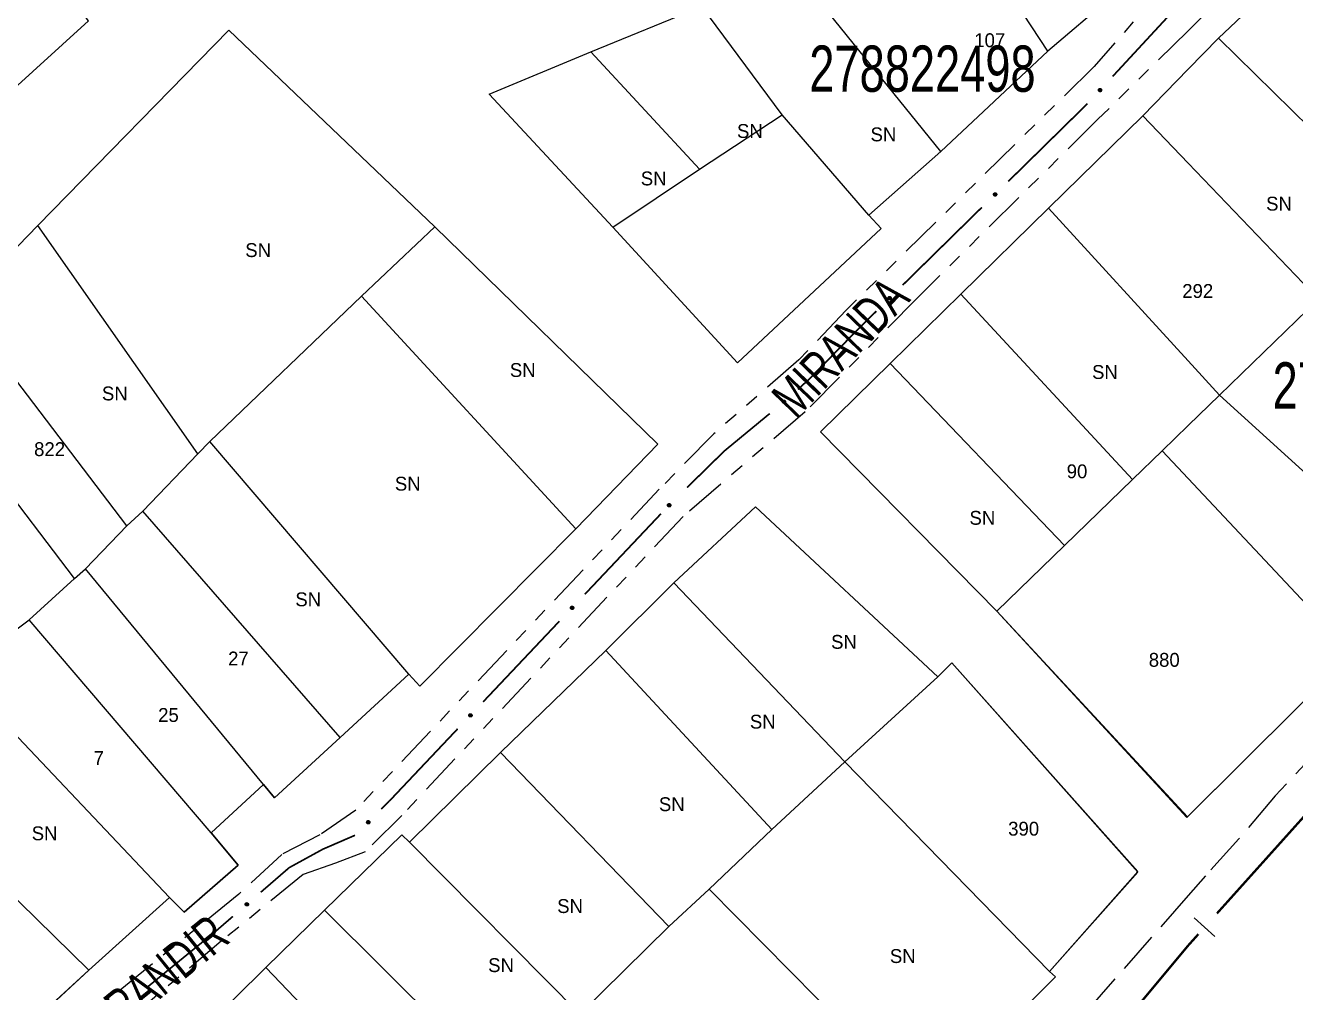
# Model space of a CAD drawing. Extents: x 204373 to 205952, y 4873300 to 4875179.
# Drawn here: x 205671 to 205808.4, y 4874858.5 to 4874963.1 of the extents above; entities that cross this region are included whole.
import ezdxf
from ezdxf.enums import TextEntityAlignment as Align

# ---------------------------------------------------------------- set-up
doc = ezdxf.new("R2010")
doc.units = 0
doc.header["$LTSCALE"] = 1.5
doc.header["$MEASUREMENT"] = 0
doc.linetypes.add('TRACO_11', pattern=[8, 3, -1, 3, -1])
doc.linetypes.add('TRACO_25', pattern=[8, 3, -1, 1, -1, 1, -1])
for name, color, linetype in [('CD_MALHA_LOTES', 7, 'CONTINUOUS'), ('CD_TXT_QUADRA', 255, 'CONTINUOUS'), ('LM-LIM-SETORES-BAIRROS', 250, 'CONTINUOUS'), ('RU-QUADRA', 220, 'CONTINUOUS'), ('SV-EIXO-RUA-N-PAV', 6, 'CONTINUOUS'), ('SV-RUA-NAO-PAV', 7, 'CONTINUOUS'), ('SV-RUA-PAVIM', 7, 'CONTINUOUS'), ('SV-TXT-RUA-N-PAV', 7, 'CONTINUOUS'), ('Th_NmrPort', 1, 'CONTINUOUS')]:
    doc.layers.add(name, color=color, linetype=linetype)
doc.styles.add('ARIAL', font='ARIAL.SHX')

msp = doc.modelspace()

# ---------------------------------------------------------------- linework, layer by layer
at = {"layer": 'CD_MALHA_LOTES', "linetype": 'Continuous', "flags": 128}
for points in [[(205781.58416, 4874960.305053), (205770.978758, 4874976.447331)], [(205800.023598, 4874961.70314), (205809.562104, 4874970.729511)], [(205770.005275, 4874949.459009), (205754.113879, 4874969.140944)], [(205732.165287, 4874960.243089), (205744.160214, 4874965.112231)], [(205752.8568, 4874953.416349), (205744.160214, 4874965.112231)], [(205788.472864, 4874966.16778), (205781.58416, 4874960.305053)], [(205677.841475, 4874963.581871), (205660.166955, 4874947.514126)], [(205672.364404, 4874941.45116), (205693.037014, 4874962.586097)], [(205693.037014, 4874962.586097), (205715.294744, 4874941.319067)], [(205796.761174, 4874958.357995), (205800.023598, 4874961.70314)], [(205819.86574, 4874942.241334), (205800.023598, 4874961.70314)], [(205721.190594, 4874955.64694), (205732.165287, 4874960.243089)], [(205743.916142, 4874947.553623), (205732.165287, 4874960.243089)], [(205781.58416, 4874960.305053), (205770.005275, 4874949.459009)], [(205791.837234, 4874953.309204), (205796.761174, 4874958.357995)], [(205734.535779, 4874941.251192), (205721.190594, 4874955.64694)], [(205743.916142, 4874947.553623), (205752.8568, 4874953.416349)], [(205762.237163, 4874942.570305), (205752.8568, 4874953.416349)], [(205781.662124, 4874943.323121), (205791.837234, 4874953.309204)], [(205796.760991, 4874948.168298), (205791.837234, 4874953.309204)], [(205770.005275, 4874949.459009), (205762.237163, 4874942.570305)], [(205734.535779, 4874941.251192), (205743.916142, 4874947.553623)], [(205810.834457, 4874933.474163), (205796.760991, 4874948.168298)], [(205772.167483, 4874934.012194), (205781.662124, 4874943.323121)], [(205796.760608, 4874926.806468), (205781.662124, 4874943.323121)], [(205762.237163, 4874942.570305), (205763.556276, 4874941.104623)], [(205663.91043, 4874932.732999), (205672.364404, 4874941.45116)], [(205689.668634, 4874916.749703), (205672.364404, 4874941.45116)], [(205707.369143, 4874933.789745), (205715.294744, 4874941.319067)], [(205715.294744, 4874941.319067), (205739.406683, 4874917.791179)], [(205748.020051, 4874926.594375), (205734.535779, 4874941.251192)], [(205763.556276, 4874941.104623), (205748.020051, 4874926.594375)], [(205690.989567, 4874918.070636), (205707.369143, 4874933.789745)], [(205730.53531, 4874908.628942), (205707.369143, 4874933.789745)], [(205764.530586, 4874926.523065), (205772.167483, 4874934.012194)], [(205790.743967, 4874913.971205), (205772.167483, 4874934.012194)], [(205682.007219, 4874908.956195), (205663.91043, 4874932.732999)], [(205800.148331, 4874923.100545), (205810.834457, 4874933.474163)], [(205676.327205, 4874903.276181), (205658.362509, 4874926.920891)], [(205800.148331, 4874923.100545), (205796.760608, 4874926.806468)], [(205764.530586, 4874926.523065), (205757.002737, 4874919.140874)], [(205783.384701, 4874906.827154), (205764.530586, 4874926.523065)], [(205796.760483, 4874919.811772), (205800.148331, 4874923.100545)], [(205822.429484, 4874902.871688), (205800.148331, 4874923.100545)], [(205793.943464, 4874917.077134), (205796.760483, 4874919.811772)], [(205757.002737, 4874919.140874), (205776.076355, 4874899.732535)], [(205689.668634, 4874916.749703), (205690.989567, 4874918.070636)], [(205712.5017, 4874892.92225), (205690.989567, 4874918.070636)], [(205739.406683, 4874917.791179), (205730.53531, 4874908.628942)], [(205790.743967, 4874913.971205), (205793.943464, 4874917.077134)], [(205796.76038, 4874914.076581), (205793.943464, 4874917.077134)], [(205683.724433, 4874910.541315), (205689.668634, 4874916.749703)], [(205783.384701, 4874906.827154), (205790.743967, 4874913.971205)], [(205814.491399, 4874895.18967), (205796.76038, 4874914.076581)], [(205682.007219, 4874908.956195), (205683.724433, 4874910.541315)], [(205705.084651, 4874886.08693), (205683.724433, 4874910.541315)], [(205741.131758, 4874902.820931), (205749.987659, 4874911.008463)], [(205749.987659, 4874911.008463), (205769.70457, 4874892.628291)], [(205677.516045, 4874904.332927), (205682.007219, 4874908.956195)], [(205730.53531, 4874908.628942), (205713.665159, 4874891.613359)], [(205776.076355, 4874899.732535), (205783.384701, 4874906.827154)], [(205676.327205, 4874903.276181), (205677.516045, 4874904.332927)], [(205696.795008, 4874880.996798), (205677.516045, 4874904.332927)], [(205671.439751, 4874898.785007), (205676.327205, 4874903.276181)], [(205733.779689, 4874895.468863), (205741.131758, 4874902.820931)], [(205759.63956, 4874883.433939), (205741.131758, 4874902.820931)], [(205796.693007, 4874877.494344), (205776.076355, 4874899.732535)], [(205669.854631, 4874897.596166), (205671.439751, 4874898.785007)], [(205691.123147, 4874875.761234), (205671.439751, 4874898.785007)], [(205722.417401, 4874884.44076), (205733.779689, 4874895.468863)], [(205751.752795, 4874876.134486), (205733.779689, 4874895.468863)], [(205814.491399, 4874895.18967), (205796.693007, 4874877.494344)], [(205769.70457, 4874892.628291), (205771.212838, 4874894.158413)], [(205771.212838, 4874894.158413), (205791.312471, 4874871.603792)], [(205712.5017, 4874892.92225), (205705.084651, 4874886.08693)], [(205713.665159, 4874891.613359), (205712.5017, 4874892.92225)], [(205759.63956, 4874883.433939), (205769.70457, 4874892.628291)], [(205686.614745, 4874868.780482), (205664.570896, 4874892.048245)], [(205705.084651, 4874886.08693), (205697.958467, 4874879.542475)], [(205712.558945, 4874874.749396), (205722.417401, 4874884.44076)], [(205740.593862, 4874865.646767), (205722.417401, 4874884.44076)], [(205677.888804, 4874860.927136), (205655.390408, 4874882.933804)], [(205751.752795, 4874876.134486), (205759.63956, 4874883.433939)], [(205781.747671, 4874860.780466), (205759.63956, 4874883.433939)], [(205696.795008, 4874880.996798), (205691.123147, 4874875.761234)], [(205697.958467, 4874879.542475), (205696.795008, 4874880.996798)], [(205744.956753, 4874869.674051), (205751.752795, 4874876.134486)], [(205691.123147, 4874875.761234), (205694.031794, 4874872.270858)], [(205703.368859, 4874867.397328), (205711.73166, 4874875.547174)], [(205711.73166, 4874875.547174), (205712.558945, 4874874.749396)], [(205730.987112, 4874856.165869), (205712.558945, 4874874.749396)], [(205694.031794, 4874872.270858), (205688.2145, 4874867.180726)], [(205791.312471, 4874871.603792), (205781.747671, 4874860.780466)], [(205740.593862, 4874865.646767), (205744.956753, 4874869.674051)], [(205768.323391, 4874846.013757), (205744.956753, 4874869.674051)], [(205686.614745, 4874868.780482), (205677.888804, 4874860.927136)], [(205688.2145, 4874867.180726), (205686.614745, 4874868.780482)], [(205697.048853, 4874861.199974), (205703.368859, 4874867.397328)], [(205722.680838, 4874848.195203), (205703.368859, 4874867.397328)], [(205730.987112, 4874856.165869), (205740.593862, 4874865.646767)], [(205677.888804, 4874860.927136), (205669.017432, 4874852.782925)], [(205687.022594, 4874851.299568), (205697.048853, 4874861.199974)], [(205715.800895, 4874841.566964), (205697.048853, 4874861.199974)], [(205781.747671, 4874860.780466), (205782.418885, 4874860.193153)], [(205782.418885, 4874860.193153), (205768.323391, 4874846.013757)]]:
    msp.add_lwpolyline(points, dxfattribs=at)
at = {"layer": 'LM-LIM-SETORES-BAIRROS', "const_width": 0.25}
for points in [[(205799.862689, 4874867.047026), (205809.881313, 4874878.21068)], [(205796.76463, 4874863.59489), (205797.858964, 4874864.814295)], [(205796.533204, 4874863.317111), (205796.76463, 4874863.59489)], [(205788.212008, 4874853.329234), (205796.533204, 4874863.317111)]]:
    msp.add_lwpolyline(points, dxfattribs=at)
at = {"layer": 'LM-LIM-SETORES-BAIRROS'}
msp.add_lwpolyline([(205799.643237, 4874864.556676), (205797.410507, 4874866.560401)], dxfattribs=at)
at = {"layer": 'RU-QUADRA', "linetype": 'Continuous', "flags": 128}
for points in [[(205593.373798, 4874885.311651), (205604.120147, 4874895.314481), (205618.275461, 4874908.485593), (205621.421605, 4874911.3887), (205625.891365, 4874915.513175), (205632.519976, 4874921.62973), (205645.237813, 4874933.365125), (205653.025734, 4874940.551436), (205660.166955, 4874947.514126), (205677.841475, 4874963.581871), (205665.618181, 4874979.720034), (205670.632683, 4874983.731635), (205675.647186, 4874987.910387), (205681.497438, 4874993.09204), (205690.690693, 4875001.282394), (205710.581552, 4875018.666002), (205690.629451, 4875042.314129)], [(205650.911106, 4874835.912774), (205677.888804, 4874860.927136), (205686.614745, 4874868.780482), (205688.2145, 4874867.180726), (205694.031794, 4874872.270858), (205691.123147, 4874875.761234), (205696.795008, 4874880.996798), (205697.958467, 4874879.542475), (205705.084651, 4874886.08693), (205712.5017, 4874892.92225), (205713.665159, 4874891.613359), (205730.53531, 4874908.628942), (205739.406683, 4874917.791179), (205715.294744, 4874941.319067), (205693.037014, 4874962.586097), (205672.364404, 4874941.45116), (205663.91043, 4874932.732999), (205658.362509, 4874926.920891), (205652.418308, 4874921.108783), (205649.512254, 4874917.542263), (205637.227572, 4874904.993394), (205638.548506, 4874903.540367), (205619.725203, 4874885.971951), (205588.551171, 4874856.118853)], [(205768.323391, 4874846.013757), (205782.418885, 4874860.193153), (205781.747671, 4874860.780466), (205791.306238, 4874871.51347), (205771.212838, 4874894.158413), (205769.70457, 4874892.628291), (205749.987659, 4874911.008463), (205741.131758, 4874902.820931), (205733.779689, 4874895.468863), (205722.417401, 4874884.44076), (205712.558945, 4874874.749396), (205711.73166, 4874875.547174), (205703.368859, 4874867.397328), (205697.048853, 4874861.199974), (205687.022594, 4874851.299568)]]:
    msp.add_lwpolyline(points, dxfattribs=at)
for points in [[(205796.761481, 4874975.449164), (205788.472864, 4874966.16778), (205781.58416, 4874960.305053), (205770.005275, 4874949.459009), (205762.237163, 4874942.570305), (205763.556276, 4874941.104623), (205748.020051, 4874926.594375), (205734.535779, 4874941.251192), (205721.190594, 4874955.64694), (205732.165287, 4874960.243089), (205744.160214, 4874965.112231), (205754.113879, 4874969.140944), (205770.978758, 4874976.447331), (205779.643801, 4874980.20695), (205796.761701, 4874987.741815), (205802.985508, 4874990.481377), (205806.199452, 4874986.017566)], [(205796.759725, 4874877.560677), (205796.626288, 4874877.428012), (205776.076355, 4874899.732535), (205757.002737, 4874919.140874), (205764.530586, 4874926.523065), (205772.167483, 4874934.012194), (205781.662124, 4874943.323121), (205791.837234, 4874953.309204), (205796.761174, 4874958.357995), (205800.023598, 4874961.70314), (205809.562104, 4874970.729511), (205823.133669, 4874982.892706), (205829.023215, 4874976.619058), (205835.296863, 4874970.089343), (205841.570511, 4874963.367577), (205847.844159, 4874956.837862), (205854.24584, 4874950.308147), (205862.311959, 4874942.62613), (205849.444579, 4874929.310632), (205831.903972, 4874912.218143), (205822.429484, 4874902.871688), (205814.491399, 4874895.18967)]]:
    msp.add_lwpolyline(points, close=True, dxfattribs=at)
at = {"layer": 'SV-EIXO-RUA-N-PAV', "const_width": 0.18}
for points in [[(205794.534065, 4874963.99377), (205788.578813, 4874957.55566)], [(205785.862289, 4874954.618877), (205777.301285, 4874946.210748)], [(205785.862645, 4874954.619262), (205785.862289, 4874954.618877)], [(205774.447493, 4874943.407916), (205766.599563, 4874935.700128)], [(205766.175013, 4874935.283159), (205765.887122, 4874934.998398)], [(205766.599563, 4874935.700128), (205766.175013, 4874935.283159)], [(205763.043282, 4874932.185469), (205760.910401, 4874930.075772)], [(205760.784449, 4874929.951189), (205756.017059, 4874925.07029)], [(205760.910401, 4874930.075772), (205760.784449, 4874929.951189)], [(205755.86263, 4874924.912184), (205754.546285, 4874923.715506)], [(205756.017059, 4874925.07029), (205755.86263, 4874924.912184)], [(205751.514011, 4874921.108555), (205746.884775, 4874917.291465)], [(205746.604923, 4874917.060711), (205742.579494, 4874913.114211)], [(205746.884775, 4874917.291465), (205746.604923, 4874917.060711)], [(205739.757653, 4874910.280098), (205731.514894, 4874901.559036)], [(205728.767308, 4874898.652016), (205720.524549, 4874889.930953)], [(205717.776963, 4874887.023933), (205710.907997, 4874879.756381)], [(205710.335805, 4874879.150986), (205709.510619, 4874878.3258)], [(205710.907997, 4874879.756381), (205710.335805, 4874879.150986)], [(205706.675989, 4874875.506495), (205703.923322, 4874874.313673)], [(205703.187449, 4874873.994795), (205700.383397, 4874872.457089)], [(205703.923322, 4874874.313673), (205703.187449, 4874873.994795)], [(205699.554678, 4874872.00263), (205696.488962, 4874869.348727)], [(205700.383397, 4874872.457089), (205699.554678, 4874872.00263)], [(205693.464717, 4874866.730724), (205691.952594, 4874865.421722)], [(205691.703204, 4874865.205832), (205684.218924, 4874859.08233)], [(205691.952594, 4874865.421722), (205691.703204, 4874865.205832)]]:
    msp.add_lwpolyline(points, dxfattribs=at)
at = {"layer": 'SV-EIXO-RUA-N-PAV'}
for points in [[(205787.399104, 4874956.118187), (205787.4017, 4874956.069348), (205787.393945, 4874956.026842), (205787.377272, 4874955.993251), (205787.3548, 4874955.96741), (205787.328831, 4874955.943563), (205787.297345, 4874955.925296), (205787.257908, 4874955.912763), (205787.208934, 4874955.909814), (205787.165913, 4874955.920621), (205787.132107, 4874955.935205), (205787.103812, 4874955.957087), (205787.081068, 4874955.982702), (205787.063175, 4874956.016035), (205787.050864, 4874956.056125), (205787.049091, 4874956.105442), (205787.05698, 4874956.147062), (205787.07396, 4874956.179128), (205787.096138, 4874956.207435), (205787.122942, 4874956.231463), (205787.153952, 4874956.249216), (205787.194339, 4874956.261539), (205787.243038, 4874956.262644), (205787.284638, 4874956.255249), (205787.316935, 4874956.238724), (205787.344312, 4874956.216262), (205787.368547, 4874956.190507), (205787.388227, 4874956.159621), (205787.399104, 4874956.118187)], [(205776.054032, 4874944.831474), (205776.054284, 4874944.782566), (205776.0445, 4874944.74048), (205776.026237, 4874944.707728), (205776.002551, 4874944.682993), (205775.975469, 4874944.660418), (205775.943144, 4874944.643682), (205775.903152, 4874944.633053), (205775.854092, 4874944.632455), (205775.811639, 4874944.645312), (205775.77857, 4874944.661499), (205775.751357, 4874944.684712), (205775.729867, 4874944.711388), (205775.713592, 4874944.745541), (205775.703217, 4874944.786174), (205775.70381, 4874944.83552), (205775.713685, 4874944.876713), (205775.732182, 4874944.907929), (205775.755692, 4874944.93514), (205775.783616, 4874944.957856), (205775.815442, 4874944.974103), (205775.856373, 4874944.984475), (205775.905069, 4874944.983245), (205775.946267, 4874944.973864), (205775.977735, 4874944.955811), (205776.004003, 4874944.932062), (205776.026976, 4874944.905175), (205776.045153, 4874944.873381), (205776.054032, 4874944.831474)], [(205764.644765, 4874933.614711), (205764.645191, 4874933.565805), (205764.635556, 4874933.523685), (205764.617409, 4874933.490868), (205764.593811, 4874933.466049), (205764.56681, 4874933.443378), (205764.534544, 4874933.426527), (205764.494589, 4874933.415757), (205764.445532, 4874933.414986), (205764.403033, 4874933.427691), (205764.369908, 4874933.443761), (205764.342612, 4874933.466878), (205764.321028, 4874933.493477), (205764.304632, 4874933.527572), (205764.294113, 4874933.568169), (205764.294531, 4874933.617516), (205764.30426, 4874933.658744), (205764.322646, 4874933.690026), (205764.34606, 4874933.71732), (205764.373903, 4874933.740135), (205764.405671, 4874933.756494), (205764.446565, 4874933.767011), (205764.495265, 4874933.765953), (205764.536496, 4874933.756719), (205764.568028, 4874933.738777), (205764.59438, 4874933.715121), (205764.617448, 4874933.688316), (205764.635738, 4874933.656586), (205764.644765, 4874933.614711)], [(205753.237976, 4874922.387394), (205753.233985, 4874922.338648), (205753.220587, 4874922.29757), (205753.199552, 4874922.266525), (205753.17381, 4874922.243939), (205753.144872, 4874922.223797), (205753.111217, 4874922.209928), (205753.070453, 4874922.202808), (205753.021527, 4874922.206469), (205752.980349, 4874922.222959), (205752.948809, 4874922.241954), (205752.923712, 4874922.267439), (205752.904616, 4874922.295879), (205752.891366, 4874922.331315), (205752.884554, 4874922.372695), (205752.889425, 4874922.421803), (205752.902836, 4874922.461985), (205752.923971, 4874922.491479), (205752.949753, 4874922.516548), (205752.979542, 4874922.536756), (205753.012658, 4874922.550181), (205753.054334, 4874922.556964), (205753.10274, 4874922.551514), (205753.142969, 4874922.538595), (205753.172752, 4874922.51788), (205753.196861, 4874922.491942), (205753.217415, 4874922.463164), (205753.232766, 4874922.429913), (205753.237976, 4874922.387394)], [(205740.807124, 4874911.230209), (205740.809195, 4874911.181344), (205740.800983, 4874911.138924), (205740.78395, 4874911.105515), (205740.761201, 4874911.079917), (205740.734977, 4874911.05635), (205740.703297, 4874911.038423), (205740.663727, 4874911.026315), (205740.614724, 4874911.023893), (205740.571821, 4874911.035162), (205740.538174, 4874911.050108), (205740.510116, 4874911.072293), (205740.487649, 4874911.098151), (205740.470115, 4874911.131675), (205740.458236, 4874911.171895), (205740.456994, 4874911.221228), (205740.46533, 4874911.262761), (205740.482653, 4874911.294643), (205740.505135, 4874911.322709), (205740.532195, 4874911.346448), (205740.563395, 4874911.363867), (205740.603912, 4874911.375754), (205740.65262, 4874911.376335), (205740.694139, 4874911.368494), (205740.726256, 4874911.351623), (205740.753389, 4874911.328867), (205740.777346, 4874911.302853), (205740.796693, 4874911.271757), (205740.807124, 4874911.230209)], [(205730.319797, 4874900.134333), (205730.321868, 4874900.085468), (205730.313655, 4874900.043048), (205730.296623, 4874900.009639), (205730.273873, 4874899.984041), (205730.24765, 4874899.960474), (205730.215969, 4874899.942547), (205730.1764, 4874899.930438), (205730.127397, 4874899.928017), (205730.084494, 4874899.939285), (205730.050847, 4874899.954232), (205730.022789, 4874899.976417), (205730.000322, 4874900.002275), (205729.982788, 4874900.035799), (205729.970909, 4874900.076018), (205729.969666, 4874900.125352), (205729.978003, 4874900.166884), (205729.995326, 4874900.198766), (205730.017808, 4874900.226833), (205730.044868, 4874900.250572), (205730.076068, 4874900.26799), (205730.116584, 4874900.279878), (205730.165293, 4874900.280459), (205730.206811, 4874900.272617), (205730.238928, 4874900.255746), (205730.266062, 4874900.232991), (205730.290019, 4874900.206976), (205730.309365, 4874900.17588), (205730.319797, 4874900.134333)], [(205719.329451, 4874888.50625), (205719.331522, 4874888.457385), (205719.32331, 4874888.414965), (205719.306277, 4874888.381556), (205719.283528, 4874888.355958), (205719.257305, 4874888.332391), (205719.225624, 4874888.314464), (205719.186055, 4874888.302355), (205719.137051, 4874888.299934), (205719.094149, 4874888.311202), (205719.060501, 4874888.326149), (205719.032443, 4874888.348334), (205719.009976, 4874888.374192), (205718.992443, 4874888.407716), (205718.980564, 4874888.447935), (205718.979321, 4874888.497269), (205718.987657, 4874888.538801), (205719.004981, 4874888.570684), (205719.027463, 4874888.59875), (205719.054523, 4874888.622489), (205719.085723, 4874888.639907), (205719.126239, 4874888.651795), (205719.174948, 4874888.652376), (205719.216466, 4874888.644534), (205719.248583, 4874888.627663), (205719.275716, 4874888.604908), (205719.299673, 4874888.578894), (205719.31902, 4874888.547798), (205719.329451, 4874888.50625)], [(205708.275841, 4874876.935345), (205708.276534, 4874876.886442), (205708.26713, 4874876.84427), (205708.249162, 4874876.811354), (205708.225701, 4874876.786407), (205708.198823, 4874876.763589), (205708.16665, 4874876.746562), (205708.126755, 4874876.735573), (205708.077703, 4874876.734534), (205708.035135, 4874876.747007), (205708.001922, 4874876.762896), (205707.974501, 4874876.785863), (205707.952771, 4874876.812344), (205707.93619, 4874876.846349), (205707.925449, 4874876.886887), (205707.925597, 4874876.936236), (205707.935101, 4874876.977517), (205707.953316, 4874877.008898), (205707.97658, 4874877.03632), (205708.004298, 4874877.059287), (205708.035977, 4874877.075819), (205708.076812, 4874877.08656), (205708.125518, 4874877.085768), (205708.166799, 4874877.07676), (205708.198427, 4874877.05899), (205708.224909, 4874877.035479), (205708.248123, 4874877.008799), (205708.266585, 4874876.977171), (205708.275841, 4874876.935345)], [(205695.157519, 4874868.050537), (205695.154698, 4874868.00171), (205695.142289, 4874867.960322), (205695.122004, 4874867.928782), (205695.096811, 4874867.905584), (205695.068365, 4874867.884755), (205695.035052, 4874867.870082), (205694.994471, 4874867.861987), (205694.945471, 4874867.864473), (205694.903909, 4874867.879971), (205694.871923, 4874867.898204), (205694.846221, 4874867.923081), (205694.82645, 4874867.951054), (205694.812353, 4874867.986162), (205694.804551, 4874868.027367), (205694.808243, 4874868.076578), (205694.820686, 4874868.11707), (205694.841108, 4874868.147062), (205694.866281, 4874868.172742), (205694.895577, 4874868.193659), (205694.928361, 4874868.207874), (205694.969863, 4874868.215654), (205695.018385, 4874868.211367), (205695.058913, 4874868.199417), (205695.089184, 4874868.179422), (205695.113908, 4874868.154069), (205695.135147, 4874868.125792), (205695.15129, 4874868.092919), (205695.157519, 4874868.050537)]]:
    msp.add_lwpolyline(points, close=True, dxfattribs=at)
for points in [[(205787.153952, 4874956.249216), (205787.049091, 4874956.105442)], [(205787.194339, 4874956.261539), (205787.050864, 4874956.056125)], [(205787.172153, 4874956.249719), (205787.054904, 4874956.086794)], [(205787.122942, 4874956.231463), (205787.05698, 4874956.147062)], [(205787.135967, 4874956.236722), (205787.057033, 4874956.131294)], [(205787.217204, 4874956.258234), (205787.058711, 4874956.038662)], [(205787.243038, 4874956.262644), (205787.063175, 4874956.016035)], [(205787.261629, 4874956.258033), (205787.074563, 4874956.003553)], [(205787.284638, 4874956.255249), (205787.081068, 4874955.982702)], [(205787.297866, 4874956.244961), (205787.094121, 4874955.97245)], [(205787.316935, 4874956.238724), (205787.103812, 4874955.957087)], [(205787.328542, 4874956.225879), (205787.117235, 4874955.949211)], [(205787.344312, 4874956.216262), (205787.132107, 4874955.935205)], [(205787.354662, 4874956.19986), (205787.153697, 4874955.930354)], [(205787.368547, 4874956.190507), (205787.165913, 4874955.920621)], [(205787.375071, 4874956.171687), (205787.190859, 4874955.918284)], [(205787.388227, 4874956.159621), (205787.208934, 4874955.909814)], [(205787.391774, 4874956.139508), (205787.234433, 4874955.915153)], [(205787.399104, 4874956.118187), (205787.257908, 4874955.912763)], [(205787.399437, 4874956.091527), (205787.282339, 4874955.924744)], [(205787.4017, 4874956.069348), (205787.297345, 4874955.925296)], [(205787.397384, 4874956.045098), (205787.318375, 4874955.941598)], [(205787.393945, 4874956.026842), (205787.328831, 4874955.943563)], [(205775.856373, 4874944.984475), (205775.703217, 4874944.786174)], [(205775.815442, 4874944.974103), (205775.70381, 4874944.83552)], [(205775.833646, 4874944.973733), (205775.708723, 4874944.816614)], [(205775.879053, 4874944.980078), (205775.710218, 4874944.768356)], [(205775.796878, 4874944.962485), (205775.712982, 4874944.860961)], [(205775.905069, 4874944.983245), (205775.713592, 4874944.745541)], [(205775.783616, 4874944.957856), (205775.713685, 4874944.876713)], [(205775.923418, 4874944.977748), (205775.724369, 4874944.732527)], [(205775.946267, 4874944.973864), (205775.729867, 4874944.711388)], [(205775.958986, 4874944.962954), (205775.742413, 4874944.700522)], [(205775.977735, 4874944.955811), (205775.751357, 4874944.684712)], [(205775.988713, 4874944.942424), (205775.764387, 4874944.676202)], [(205776.004003, 4874944.932062), (205775.77857, 4874944.661499)], [(205776.013555, 4874944.915183), (205775.799903, 4874944.655619)], [(205776.026976, 4874944.905175), (205775.811639, 4874944.645312)], [(205776.032591, 4874944.886064), (205775.836445, 4874944.641781)], [(205776.045153, 4874944.873381), (205775.854092, 4874944.632455)], [(205776.047732, 4874944.853121), (205775.879818, 4874944.636566)], [(205776.054032, 4874944.831474), (205775.903152, 4874944.633053)], [(205776.053087, 4874944.804828), (205775.928129, 4874944.64385)], [(205776.054284, 4874944.782566), (205775.943144, 4874944.643682)], [(205776.04881, 4874944.758551), (205775.964931, 4874944.658957)], [(205776.0445, 4874944.74048), (205775.975469, 4874944.660418)], [(205764.446565, 4874933.767011), (205764.294113, 4874933.568169)], [(205764.405671, 4874933.756494), (205764.294531, 4874933.617516)], [(205764.423876, 4874933.756188), (205764.299511, 4874933.598628)], [(205764.469261, 4874933.762694), (205764.301177, 4874933.550375)], [(205764.387149, 4874933.74481), (205764.303613, 4874933.64299)], [(205764.373903, 4874933.740135), (205764.30426, 4874933.658744)], [(205764.495265, 4874933.765953), (205764.304632, 4874933.527572)], [(205764.513634, 4874933.760522), (205764.315455, 4874933.514596)], [(205764.536496, 4874933.756719), (205764.321028, 4874933.493477)], [(205764.549254, 4874933.745854), (205764.333613, 4874933.482656)], [(205764.568028, 4874933.738777), (205764.342612, 4874933.466878)], [(205764.579053, 4874933.725429), (205764.355673, 4874933.458414)], [(205764.59438, 4874933.715121), (205764.369908, 4874933.443761)], [(205764.603992, 4874933.698276), (205764.391261, 4874933.437957)], [(205764.617448, 4874933.688316), (205764.403033, 4874933.427691)], [(205764.623131, 4874933.669225), (205764.427852, 4874933.424249)], [(205764.635738, 4874933.656586), (205764.445532, 4874933.414986)], [(205764.638389, 4874933.636336), (205764.471244, 4874933.419187)], [(205764.644765, 4874933.614711), (205764.494589, 4874933.415757)], [(205764.643915, 4874933.588062), (205764.519528, 4874933.426642)], [(205764.645191, 4874933.565805), (205764.534544, 4874933.426527)], [(205764.639802, 4874933.54177), (205764.556277, 4874933.44188)], [(205764.635556, 4874933.523685), (205764.56681, 4874933.443378)], [(205753.054334, 4874922.556964), (205752.884554, 4874922.372695)], [(205753.012658, 4874922.550181), (205752.889425, 4874922.421803)], [(205753.076547, 4874922.550616), (205752.889983, 4874922.354336)], [(205753.10274, 4874922.551514), (205752.891366, 4874922.331315)], [(205753.03076, 4874922.548233), (205752.89268, 4874922.402543)], [(205752.993156, 4874922.540217), (205752.900769, 4874922.446353)], [(205753.120542, 4874922.544447), (205752.900973, 4874922.317415)], [(205752.979542, 4874922.536756), (205752.902836, 4874922.461985)], [(205753.142969, 4874922.538595), (205752.904616, 4874922.295879)], [(205753.154693, 4874922.526623), (205752.916173, 4874922.283966)], [(205753.172752, 4874922.51788), (205752.923712, 4874922.267439)], [(205753.182527, 4874922.503591), (205752.935955, 4874922.257831)], [(205753.196861, 4874922.491942), (205752.948809, 4874922.241954)], [(205753.204913, 4874922.474298), (205752.969551, 4874922.234245)], [(205753.217415, 4874922.463164), (205752.980349, 4874922.222959)], [(205753.221351, 4874922.443638), (205753.004755, 4874922.21729)], [(205753.232766, 4874922.429913), (205753.021527, 4874922.206469)], [(205753.233578, 4874922.409506), (205753.047513, 4874922.208332)], [(205753.237976, 4874922.387394), (205753.070453, 4874922.202808)], [(205753.234723, 4874922.36093), (205753.096273, 4874922.211398)], [(205753.233985, 4874922.338648), (205753.111217, 4874922.209928)], [(205753.226449, 4874922.315199), (205753.134247, 4874922.223256)], [(205753.220587, 4874922.29757), (205753.144872, 4874922.223797)], [(205740.563395, 4874911.363867), (205740.456994, 4874911.221228)], [(205740.603912, 4874911.375754), (205740.458236, 4874911.171895)], [(205740.5816, 4874911.364174), (205740.462606, 4874911.202518)], [(205740.545276, 4874911.351567), (205740.465213, 4874911.246993)], [(205740.532195, 4874911.346448), (205740.46533, 4874911.262761)], [(205740.62674, 4874911.372203), (205740.465895, 4874911.154349)], [(205740.65262, 4874911.376335), (205740.470115, 4874911.131675)], [(205740.671161, 4874911.371525), (205740.481368, 4874911.119071)], [(205740.694139, 4874911.368494), (205740.487649, 4874911.098151)], [(205740.707254, 4874911.358064), (205740.500591, 4874911.08776)], [(205740.726256, 4874911.351623), (205740.510116, 4874911.072293)], [(205740.737724, 4874911.338653), (205740.523454, 4874911.064273)], [(205740.753389, 4874911.328867), (205740.538174, 4874911.050108)], [(205740.763562, 4874911.312355), (205740.559711, 4874911.045025)], [(205740.777346, 4874911.302853), (205740.571821, 4874911.035162)], [(205740.783668, 4874911.283964), (205740.596742, 4874911.032556)], [(205740.796693, 4874911.271757), (205740.614724, 4874911.023893)], [(205740.800024, 4874911.251607), (205740.640279, 4874911.028957)], [(205740.807124, 4874911.230209), (205740.663727, 4874911.026315)], [(205740.80717, 4874911.203546), (205740.688286, 4874911.038033)], [(205740.809195, 4874911.181344), (205740.703297, 4874911.038423)], [(205740.804618, 4874911.157142), (205740.724501, 4874911.054498)], [(205740.800983, 4874911.138924), (205740.734977, 4874911.05635)], [(205730.076068, 4874900.26799), (205729.969666, 4874900.125352)], [(205730.116584, 4874900.279878), (205729.970909, 4874900.076018)], [(205730.094273, 4874900.268298), (205729.975279, 4874900.106642)], [(205730.057949, 4874900.25569), (205729.977886, 4874900.151117)], [(205730.044868, 4874900.250572), (205729.978003, 4874900.166884)], [(205730.139413, 4874900.276327), (205729.978568, 4874900.058472)], [(205730.165293, 4874900.280459), (205729.982788, 4874900.035799)], [(205730.183833, 4874900.275649), (205729.994041, 4874900.023195)], [(205730.206811, 4874900.272617), (205730.000322, 4874900.002275)], [(205730.219927, 4874900.262188), (205730.013264, 4874899.991883)], [(205730.238928, 4874900.255746), (205730.022789, 4874899.976417)], [(205730.250397, 4874900.242777), (205730.036126, 4874899.968397)], [(205730.266062, 4874900.232991), (205730.050847, 4874899.954232)], [(205730.276235, 4874900.216478), (205730.072383, 4874899.949149)], [(205730.290019, 4874900.206976), (205730.084494, 4874899.939285)], [(205730.29634, 4874900.188088), (205730.109414, 4874899.93668)], [(205730.309365, 4874900.17588), (205730.127397, 4874899.928017)], [(205730.312696, 4874900.155731), (205730.152952, 4874899.933081)], [(205730.319797, 4874900.134333), (205730.1764, 4874899.930438)], [(205730.319843, 4874900.10767), (205730.200958, 4874899.942157)], [(205730.321868, 4874900.085468), (205730.215969, 4874899.942547)], [(205730.31729, 4874900.061266), (205730.237173, 4874899.958622)], [(205730.313655, 4874900.043048), (205730.24765, 4874899.960474)], [(205719.085723, 4874888.639907), (205718.979321, 4874888.497269)], [(205719.126239, 4874888.651795), (205718.980564, 4874888.447935)], [(205719.103927, 4874888.640215), (205718.984934, 4874888.478559)], [(205719.067604, 4874888.627607), (205718.987541, 4874888.523034)], [(205719.054523, 4874888.622489), (205718.987657, 4874888.538801)], [(205719.149068, 4874888.648244), (205718.988223, 4874888.430389)], [(205719.174948, 4874888.652376), (205718.992443, 4874888.407716)], [(205719.193488, 4874888.647566), (205719.003696, 4874888.395112)], [(205719.216466, 4874888.644534), (205719.009976, 4874888.374192)], [(205719.229582, 4874888.634105), (205719.022918, 4874888.363801)], [(205719.248583, 4874888.627663), (205719.032443, 4874888.348334)], [(205719.260052, 4874888.614694), (205719.045781, 4874888.340314)], [(205719.275716, 4874888.604908), (205719.060501, 4874888.326149)], [(205719.28589, 4874888.588396), (205719.082038, 4874888.321066)], [(205719.299673, 4874888.578894), (205719.094149, 4874888.311202)], [(205719.305995, 4874888.560005), (205719.119069, 4874888.308597)], [(205719.31902, 4874888.547798), (205719.137051, 4874888.299934)], [(205719.322351, 4874888.527648), (205719.162607, 4874888.304998)], [(205719.329451, 4874888.50625), (205719.186055, 4874888.302355)], [(205719.329498, 4874888.479587), (205719.210613, 4874888.314074)], [(205719.331522, 4874888.457385), (205719.225624, 4874888.314464)], [(205719.326945, 4874888.433183), (205719.246828, 4874888.330539)], [(205719.32331, 4874888.414965), (205719.257305, 4874888.332391)], [(205708.076812, 4874877.08656), (205707.925449, 4874876.886887)], [(205708.035977, 4874877.075819), (205707.925597, 4874876.936236)], [(205708.054183, 4874877.075613), (205707.93068, 4874876.917376)], [(205708.099531, 4874877.082367), (205707.93261, 4874876.869132)], [(205708.017518, 4874877.064035), (205707.93454, 4874876.961759)], [(205708.004298, 4874877.059287), (205707.935101, 4874876.977517)], [(205708.125518, 4874877.085768), (205707.93619, 4874876.846349)], [(205708.143915, 4874877.080437), (205707.947083, 4874876.833433)], [(205708.166799, 4874877.07676), (205707.952771, 4874876.812344)], [(205708.179615, 4874877.065965), (205707.965416, 4874876.801592)], [(205708.198427, 4874877.05899), (205707.974501, 4874876.785863)], [(205708.209526, 4874877.045702), (205707.987607, 4874876.77747)], [(205708.224909, 4874877.035479), (205708.001922, 4874876.762896)], [(205708.234612, 4874877.018686), (205708.023307, 4874876.757208)], [(205708.248123, 4874877.008799), (205708.035135, 4874876.747007)], [(205708.25391, 4874876.98974), (205708.059972, 4874876.7437)], [(205708.266585, 4874876.977171), (205708.077703, 4874876.734534)], [(205708.269347, 4874876.956935), (205708.103391, 4874876.738876)], [(205708.275841, 4874876.935345), (205708.126755, 4874876.735573)], [(205708.275137, 4874876.908692), (205708.151634, 4874876.746595)], [(205708.276534, 4874876.886442), (205708.16665, 4874876.746562)], [(205708.271277, 4874876.862378), (205708.188299, 4874876.762033)], [(205708.26713, 4874876.84427), (205708.198823, 4874876.763589)], [(205694.969863, 4874868.215654), (205694.804551, 4874868.027367)], [(205694.928361, 4874868.207874), (205694.808243, 4874868.076578)], [(205694.992222, 4874868.209841), (205694.810419, 4874868.009144)], [(205694.946506, 4874868.206361), (205694.811958, 4874868.057401)], [(205695.018385, 4874868.211367), (205694.812353, 4874867.986162)], [(205694.909104, 4874868.197445), (205694.818995, 4874868.101393)], [(205694.895577, 4874868.193659), (205694.820686, 4874868.11707)], [(205695.036353, 4874868.204728), (205694.82229, 4874867.972497)], [(205695.058913, 4874868.199417), (205694.82645, 4874867.951054)], [(205695.070921, 4874868.187729), (205694.838289, 4874867.939422)], [(205695.089184, 4874868.179422), (205694.846221, 4874867.923081)], [(205695.099299, 4874868.165371), (205694.858691, 4874867.913769)], [(205695.113908, 4874868.154069), (205694.871923, 4874867.898204)], [(205695.122381, 4874868.136623), (205694.892844, 4874867.890995)], [(205695.135147, 4874868.125792), (205694.903909, 4874867.879971)], [(205695.13955, 4874868.106366), (205694.928444, 4874867.874889)], [(205695.15129, 4874868.092919), (205694.945471, 4874867.864473)], [(205695.152592, 4874868.072537), (205694.971404, 4874867.866959)], [(205695.157519, 4874868.050537), (205694.994471, 4874867.861987)], [(205695.154901, 4874868.024003), (205695.020077, 4874867.871194)], [(205695.154698, 4874868.00171), (205695.035052, 4874867.870082)], [(205695.147726, 4874867.978086), (205695.057756, 4874867.883958)], [(205695.142289, 4874867.960322), (205695.068365, 4874867.884755)]]:
    msp.add_lwpolyline(points, dxfattribs=at)
at = {"layer": 'SV-RUA-NAO-PAV', "linetype": 'TRACO_25'}
for points in [[(205796.761249, 4874962.513227, 9.731251), (205800.714231, 4874966.393214, 9.731251), (205821.658792, 4874985.824373, 10.324891), (205823.467325, 4874984.322884, 10.324891)], [(205796.761387, 4874970.212832, 9.388765), (205786.585679, 4874958.631465, 9.388765), (205759.782529, 4874932.287927, 7.501293), (205754.663452, 4874926.90478, 6.040023), (205745.455451, 4874918.910891, 6.727542), (205739.575692, 4874912.91806, 5.786293), (205706.745889, 4874878.218207, 6.578923), (205702.883735, 4874875.547668, 6.628463), (205698.74772, 4874873.418187, 6.87616), (205694.100748, 4874869.133414, 7.421094), (205674.085619, 4874852.938989, 8.932047), (205652.210695, 4874831.502265, 9.229283), (205624.120713, 4874805.040586, 9.105434), (205618.889686, 4874799.974761, 9.105434), (205614.64234, 4874796.368523, 9.105434), (205611.436795, 4874793.002702, 9.055895), (205608.952498, 4874789.316325, 9.055895), (205607.7682, 4874784.356994, 9.055895), (205579.079061, 4874815.40733, 8.832968)], [(205796.761249, 4874962.513227, 9.731251), (205786.967489, 4874952.900317, 9.228939), (205767.454189, 4874933.595132, 7.897053), (205755.358017, 4874921.295071, 7.897053), (205742.139455, 4874909.97813, 5.959681), (205711.717692, 4874877.64009, 6.752311), (205707.786498, 4874873.708897, 6.752311), (205704.579819, 4874872.494716, 6.752311), (205701.074578, 4874871.250921, 6.801851), (205692.217106, 4874864.042343, 7.693561), (205677.169658, 4874851.374652, 9.130204), (205665.744227, 4874841.01324, 9.130204), (205657.664459, 4874833.03622, 9.204514), (205626.135667, 4874802.202845, 9.130204), (205621.534261, 4874797.891157, 9.130204), (205617.447191, 4874794.365058, 9.080665), (205613.921092, 4874790.75882, 9.080665), (205611.316003, 4874786.814976, 9.080665), (205610.834183, 4874783.598169, 9.031125), (205611.335204, 4874780.447571, 9.031125), (205658.993294, 4874732.758756, 9.031125), (205662.297975, 4874730.512827, 9.031125), (205666.828635, 4874730.193158, 9.031125)]]:
    msp.add_polyline3d(points, dxfattribs=at)
at = {"layer": 'SV-RUA-PAVIM', "linetype": 'TRACO_11'}
for points in [[(205823.467325, 4874984.322884, 10.233562), (205865.973847, 4874938.922489, 9.944352), (205845.413659, 4874918.686058, 9.594256), (205831.432999, 4874905.931861, 9.44204), (205826.391626, 4874900.920878, 9.403987), (205820.615697, 4874895.468024, 9.403987), (205816.077085, 4874890.448008, 9.396377), (205811.467089, 4874885.453226, 9.282214), (205806.17386, 4874879.768157, 9.282214), (205802.224694, 4874875.112783, 9.289825), (205798.614729, 4874871.105974, 9.365933), (205796.759572, 4874868.995397, 9.403987)], [(205796.759572, 4874868.995397, 9.403987), (205785.039747, 4874855.661976, 9.403987), (205766.263546, 4874833.21568, 9.52576), (205760.178309, 4874825.246831, 9.55129), (205706.210793, 4874763.343143, 9.52652), (205666.828635, 4874730.193158, 9.179744)]]:
    msp.add_polyline3d(points, dxfattribs=at)

# ---------------------------------------------------------------- texts
at = {"layer": 'CD_TXT_QUADRA', "style": 'ARIAL', "width": 0.7}
for s, p in [('278822498', (205755.788163, 4874955.908008)), ('278823308', (205805.878422, 4874921.651928))]:
    msp.add_text(s, height=5, dxfattribs=at).set_placement(p)
at = {"layer": 'SV-TXT-RUA-N-PAV', "style": 'ARIAL', "width": 0.7}
for s, rotation, p in [('MIRANDA', 46, (205754.314256, 4874920.435031)), ('JURANDIR', 39, (205677.98905, 4874851.611757))]:
    msp.add_text(s, height=4, rotation=rotation, dxfattribs=at).set_placement(p)
at = {"layer": 'Th_NmrPort', "color": 1}
for s, p in [('107', (205773.624658, 4874961.481246)), ('SN', (205747.975229, 4874951.661179)), ('SN', (205762.410052, 4874951.296899)), ('SN', (205737.568889, 4874946.531293)), ('SN', (205805.18025, 4874943.805933)), ('SN', (205694.808911, 4874938.783141)), ('292', (205796.114195, 4874934.360492)), ('SN', (205723.414625, 4874925.817063)), ('SN', (205786.36253, 4874925.600662)), ('SN', (205679.311844, 4874923.282125)), ('822', (205671.976034, 4874917.259155)), ('SN', (205710.984174, 4874913.52665)), ('90', (205783.620086, 4874914.859424)), ('SN', (205773.107385, 4874909.83161)), ('SN', (205700.222182, 4874901.019469)), ('SN', (205758.145158, 4874896.418246)), ('27', (205692.950565, 4874894.620446)), ('880', (205792.493193, 4874894.474176)), ('25', (205685.388083, 4874888.512288)), ('SN', (205749.367581, 4874887.792006)), ('7', (205678.407331, 4874883.858453)), ('SN', (205739.532212, 4874878.864152)), ('SN', (205671.717444, 4874875.714242)), ('390', (205777.290929, 4874876.215745)), ('SN', (205728.531088, 4874867.848069)), ('SN', (205721.069032, 4874861.460335)), ('SN', (205764.501335, 4874862.442968))]:
    msp.add_text(s, height=1.5, dxfattribs=at).set_placement(p, align=Align.MIDDLE_LEFT)

doc.saveas('drawing.dxf')
